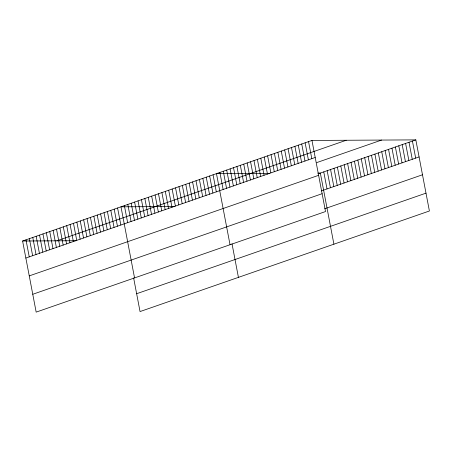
<?xml version="1.0" encoding="UTF-8"?>
<svg xmlns="http://www.w3.org/2000/svg" width="452" height="452" viewBox="0 0 452 452"><rect width="100%" height="100%" fill="white"/><g stroke="black" fill="none" stroke-linecap="round" stroke-linejoin="round"><path stroke-width="0.68" d="M311.959 140.436L325.525 211.547L36.166 312.117L22.6 241.006L311.959 140.436L415.834 139.883L429.4 210.994L140.041 311.564L133.634 277.969M56.879 240.826L346.238 140.256M25.849 258.052L315.208 157.482M316.762 162.59L381.556 140.069M318.072 173.862L415.834 139.883M29.256 275.895L318.615 175.325M321.327 190.908L419.089 156.929M32.759 294.275L322.118 193.705M324.728 208.751L422.49 174.771M136.64 293.721L425.999 193.151M269.369 173.342L216.468 173.624L230.034 244.735M317.852 173.088L320.349 173.071L333.909 244.182M174.528 206.53L120.983 206.813L134.549 277.923M22.6 241.006L76.145 240.724M412.427 141.069L415.676 158.115M409.015 142.256L412.269 159.302M405.602 143.442L408.857 160.488M402.195 144.629L405.444 161.669M398.783 145.81L402.037 162.856M395.376 146.996L398.624 164.042M391.963 148.183L395.217 165.229M388.55 149.369L391.805 166.409M385.144 150.55L388.392 167.596M381.731 151.736L384.985 168.782M378.324 152.923L381.573 169.969M374.911 154.109L378.166 171.155M371.504 155.296L374.753 172.336M368.092 156.477L371.341 173.523M364.679 157.663L367.934 174.709M361.272 158.85L364.521 175.896M357.86 160.036L361.114 177.082M354.453 161.223L357.701 178.263M351.04 162.404L354.289 179.45M347.628 163.59L350.882 180.636M344.221 164.777L347.469 181.823M340.808 165.963L344.062 183.003M337.401 167.144L340.65 184.19M333.988 168.33L337.237 185.376M330.576 169.517L333.83 186.563M327.169 170.703L330.418 187.749M323.756 171.89L327.011 188.93M308.546 141.623L311.801 158.669M305.14 142.809L308.388 159.855M301.727 143.996L304.981 161.036M298.32 145.177L301.569 162.223M294.907 146.363L298.162 163.409M291.495 147.55L294.749 164.596M288.088 148.736L291.337 165.782M284.675 149.923L287.93 166.963M281.268 151.104L284.517 168.15M277.856 152.29L281.11 169.336M274.443 153.477L277.697 170.523M271.036 154.663L274.285 171.709M267.624 155.85L270.878 172.89M264.217 157.03L267.465 174.077M260.804 158.217L264.058 175.263M257.397 159.403L260.646 176.45M253.984 160.59L257.233 177.63M250.572 161.771L253.826 178.817M247.165 162.957L250.414 180.003M243.752 164.144L247.007 181.19M240.345 165.33L243.594 182.376M236.933 166.517L240.181 183.557M233.52 167.698L236.775 184.744M230.113 168.884L233.362 185.93M226.701 170.071L229.955 187.117M223.294 171.257L226.542 188.303M219.881 172.444L223.13 189.484M232.012 243.775L238.424 277.37M213.061 174.811L216.31 191.857M209.649 175.997L212.903 193.044M206.242 177.184L209.491 194.224M202.829 178.365L206.078 195.411M199.417 179.551L202.671 196.597M196.01 180.738L199.259 197.784M192.597 181.924L195.852 198.97M189.19 183.111L192.439 200.151M185.778 184.292L189.032 201.338M182.365 185.478L185.619 202.524M178.958 186.665L182.207 203.711M175.545 187.851L178.8 204.897M172.139 189.038L175.387 206.078M168.726 190.219L171.98 207.265M165.313 191.405L168.568 208.451M161.906 192.592L165.155 209.638M158.494 193.778L161.748 210.818M155.087 194.959L158.336 212.005M151.674 196.145L154.929 213.191M148.267 197.332L151.516 214.378M144.855 198.518L148.103 215.564M141.442 199.705L144.696 216.745M138.035 200.886L141.284 217.932M134.623 202.072L137.877 219.118M131.216 203.259L134.464 220.305M127.803 204.445L131.052 221.491M124.39 205.632L127.645 222.672M117.588 207.993L120.842 225.039M114.198 209.174L117.447 226.22M110.802 210.349L114.057 227.396M107.412 211.53L110.661 228.576M104.022 212.711L107.271 229.757M100.626 213.886L103.881 230.932M97.236 215.067L100.485 232.113M93.841 216.248L97.095 233.294M90.451 217.429L93.7 234.469M87.055 218.604L90.31 235.65M83.665 219.785L86.914 236.831M80.27 220.966L83.524 238.006M76.88 222.141L80.134 239.187M73.49 223.322L76.738 240.368M70.094 224.503L73.348 241.543M66.704 225.678L69.953 242.724M63.308 226.859L66.563 243.905M59.918 228.04L63.167 245.086M56.523 229.215L59.777 246.261M53.133 230.396L56.381 247.442M49.743 231.577L52.991 248.623M46.347 232.757L49.601 249.798M42.957 233.933L46.206 250.979M39.561 235.113L42.816 252.159M36.171 236.294L39.42 253.335M32.776 237.469L36.03 254.516M29.386 238.65L32.634 255.696M25.99 239.831L29.244 256.872"/></g></svg>
